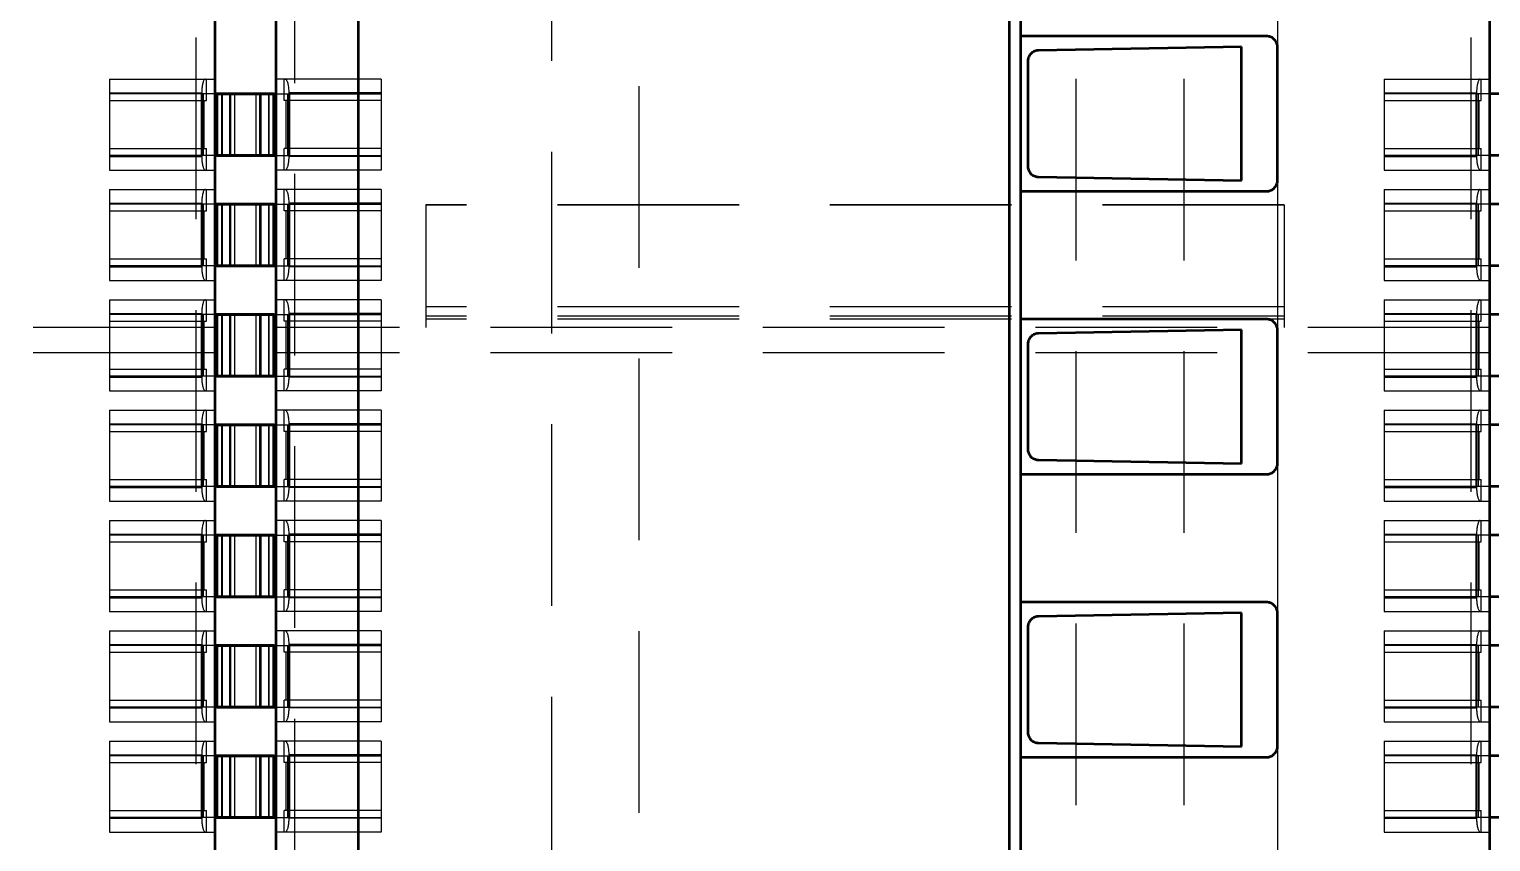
# Model space of a CAD drawing. Extents: x -891 to 6596, y -1 to 298.
# Drawn here: x -335.355 to -331.333, y 170.221 to 172.457 of the extents above; entities that cross this region are included whole.
import ezdxf

# ---------------------------------------------------------------- set-up
doc = ezdxf.new("R2010")
doc.units = 0
doc.header["$MEASUREMENT"] = 0
doc.linetypes.add('DASHED', pattern=[0.75, 0.5, -0.25])
for name, color, linetype, lineweight in [('AM_0', 7, 'Continuous', 50), ('AM_4', 3, 'Continuous', 25), ('AM_9', 6, 'DASHED', 25)]:
    doc.layers.add(name, color=color, linetype=linetype, lineweight=lineweight)

msp = doc.modelspace()

# ---------------------------------------------------------------- linework, layer by layer
at = {"layer": 'AM_0'}
for p, q in [((-334.6769, 184.1191), (-334.6769, 164.5302)), ((-334.4492, 165.2317), (-334.4492, 180.1111)), ((-332.6574, 165.2287), (-332.6574, 180.1111)), ((-332.627, 180.1111), (-332.627, 164.9857)), ((-334.8449, 173.2507), (-334.8449, 168.712)), ((-331.3363, 173.2507), (-331.3363, 168.712)), ((-331.9502, 172.438), (-332.627, 172.438)), ((-332.0187, 172.4085), (-332.5776, 172.3988)), ((-332.0187, 172.0407), (-332.0187, 172.4085)), ((-331.9199, 172.0416), (-331.9199, 172.4077)), ((-332.6074, 172.3684), (-332.6074, 172.0808)), ((-334.8449, 172.2804), (-334.6824, 172.2804)), ((-334.8394, 172.2797), (-334.8394, 172.1096)), ((-334.8394, 172.2797), (-334.6769, 172.2797)), ((-334.6824, 172.1103), (-334.6824, 172.2804)), ((-331.3363, 172.2804), (-331.1738, 172.2804)), ((-334.8449, 172.1103), (-334.6824, 172.1103)), ((-334.8394, 172.1096), (-334.6769, 172.1096)), ((-331.3363, 172.1103), (-331.1738, 172.1103)), ((-332.5776, 172.0505), (-332.0187, 172.0407)), ((-332.627, 172.0112), (-331.9502, 172.0112)), ((-334.8449, 171.9767), (-334.6824, 171.9767)), ((-334.8394, 171.976), (-334.8394, 171.8059)), ((-334.8394, 171.976), (-334.6769, 171.976)), ((-334.6824, 171.8067), (-334.6824, 171.9767)), ((-331.3363, 171.9767), (-331.1738, 171.9767)), ((-334.8449, 171.8067), (-334.6824, 171.8067)), ((-334.8394, 171.8059), (-334.6769, 171.8059)), ((-331.3363, 171.8067), (-331.1738, 171.8067)), ((-334.8449, 171.673), (-334.6824, 171.673)), ((-334.8394, 171.6723), (-334.8394, 171.5022)), ((-334.8394, 171.6723), (-334.6769, 171.6723)), ((-334.6824, 171.503), (-334.6824, 171.673)), ((-331.9502, 171.6591), (-332.627, 171.6591)), ((-331.3363, 171.673), (-331.1738, 171.673)), ((-332.0187, 171.6296), (-332.5776, 171.6198)), ((-332.0187, 171.2617), (-332.0187, 171.6296)), ((-331.9199, 171.2626), (-331.9199, 171.6287)), ((-332.6074, 171.5894), (-332.6074, 171.3018)), ((-334.8449, 171.503), (-334.6824, 171.503)), ((-334.8394, 171.5022), (-334.6769, 171.5022)), ((-331.3363, 171.503), (-331.1738, 171.503)), ((-334.8449, 171.3693), (-334.6824, 171.3693)), ((-334.8394, 171.3686), (-334.8394, 171.1985)), ((-334.8394, 171.3686), (-334.6769, 171.3686)), ((-334.6824, 171.1993), (-334.6824, 171.3693)), ((-331.3363, 171.3693), (-331.1738, 171.3693)), ((-332.627, 171.2322), (-331.9502, 171.2322)), ((-332.5776, 171.2715), (-332.0187, 171.2617)), ((-334.8449, 171.1993), (-334.6824, 171.1993)), ((-334.8394, 171.1985), (-334.6769, 171.1985)), ((-331.3363, 171.1993), (-331.1738, 171.1993)), ((-334.8449, 171.0656), (-334.6824, 171.0656)), ((-334.8394, 171.0649), (-334.8394, 170.8948)), ((-334.8394, 171.0649), (-334.6769, 171.0649)), ((-334.6824, 170.8956), (-334.6824, 171.0656)), ((-331.3363, 171.0656), (-331.1738, 171.0656)), ((-334.8449, 170.8956), (-334.6824, 170.8956)), ((-334.8394, 170.8948), (-334.6769, 170.8948)), ((-331.9502, 170.8801), (-332.627, 170.8801)), ((-331.3363, 170.8956), (-331.1738, 170.8956)), ((-332.0187, 170.8506), (-332.5776, 170.8408)), ((-332.0187, 170.4828), (-332.0187, 170.8506)), ((-331.9199, 170.4836), (-331.9199, 170.8497)), ((-332.6074, 170.8105), (-332.6074, 170.5229)), ((-334.8449, 170.762), (-334.6824, 170.762)), ((-334.8394, 170.7612), (-334.8394, 170.5911)), ((-334.8394, 170.7612), (-334.6769, 170.7612)), ((-334.6824, 170.5919), (-334.6824, 170.762)), ((-331.3363, 170.762), (-331.1738, 170.762)), ((-334.8449, 170.5919), (-334.6824, 170.5919)), ((-334.8394, 170.5911), (-334.6769, 170.5911)), ((-331.3363, 170.5919), (-331.1738, 170.5919)), ((-332.5776, 170.4925), (-332.0187, 170.4828)), ((-334.8449, 170.4583), (-334.6824, 170.4583)), ((-334.8394, 170.4575), (-334.8394, 170.2874)), ((-334.8394, 170.4575), (-334.6769, 170.4575)), ((-334.6824, 170.2882), (-334.6824, 170.4583)), ((-332.627, 170.4533), (-331.9502, 170.4533)), ((-331.3363, 170.4583), (-331.1738, 170.4583)), ((-334.8449, 170.2882), (-334.6824, 170.2882)), ((-334.8394, 170.2874), (-334.6769, 170.2874)), ((-331.3363, 170.2882), (-331.1738, 170.2882))]:
    msp.add_line(p, q, dxfattribs=at)
for points in [[(-332.5776, 172.3988), (-332.5802, 172.3986), (-332.5828, 172.3982), (-332.5854, 172.3976), (-332.5879, 172.3968), (-332.5904, 172.3957), (-332.5927, 172.3944), (-332.5949, 172.393), (-332.597, 172.3913), (-332.5989, 172.3895), (-332.6007, 172.3875), (-332.6022, 172.3854), (-332.6036, 172.3831), (-332.6048, 172.3808), (-332.6058, 172.3783), (-332.6065, 172.3757), (-332.607, 172.3732), (-332.6073, 172.3705), (-332.6074, 172.3684)], [(-331.9199, 172.4077), (-331.92, 172.4103), (-331.9203, 172.4129), (-331.9209, 172.4155), (-331.9217, 172.418), (-331.9227, 172.4205), (-331.9239, 172.4228), (-331.9254, 172.4251), (-331.927, 172.4272), (-331.9288, 172.4291), (-331.9307, 172.4309), (-331.9328, 172.4325), (-331.935, 172.434), (-331.9374, 172.4352), (-331.9398, 172.4362), (-331.9424, 172.437), (-331.945, 172.4376), (-331.9476, 172.4379), (-331.9502, 172.438)], [(-332.6074, 172.0808), (-332.6073, 172.0782), (-332.607, 172.0755), (-332.6064, 172.073), (-332.6056, 172.0704), (-332.6046, 172.068), (-332.6034, 172.0656), (-332.6019, 172.0634), (-332.6003, 172.0613), (-332.5985, 172.0593), (-332.5966, 172.0576), (-332.5945, 172.0559), (-332.5922, 172.0545), (-332.5899, 172.0533), (-332.5874, 172.0523), (-332.5849, 172.0515), (-332.5823, 172.0509), (-332.5797, 172.0506), (-332.5776, 172.0505)], [(-331.9502, 172.0112), (-331.9476, 172.0113), (-331.945, 172.0117), (-331.9424, 172.0122), (-331.9398, 172.013), (-331.9374, 172.014), (-331.935, 172.0153), (-331.9328, 172.0167), (-331.9307, 172.0183), (-331.9288, 172.0201), (-331.927, 172.022), (-331.9254, 172.0241), (-331.9239, 172.0264), (-331.9227, 172.0287), (-331.9217, 172.0312), (-331.9209, 172.0337), (-331.9203, 172.0363), (-331.92, 172.0389), (-331.9199, 172.0416)], [(-331.9199, 171.6287), (-331.92, 171.6313), (-331.9203, 171.634), (-331.9209, 171.6366), (-331.9217, 171.6391), (-331.9227, 171.6415), (-331.9239, 171.6439), (-331.9254, 171.6461), (-331.927, 171.6482), (-331.9288, 171.6502), (-331.9307, 171.652), (-331.9328, 171.6536), (-331.935, 171.655), (-331.9374, 171.6562), (-331.9398, 171.6572), (-331.9424, 171.658), (-331.945, 171.6586), (-331.9476, 171.6589), (-331.9502, 171.6591)], [(-332.5776, 171.6198), (-332.5802, 171.6196), (-332.5828, 171.6192), (-332.5854, 171.6186), (-332.5879, 171.6178), (-332.5904, 171.6167), (-332.5927, 171.6155), (-332.5949, 171.614), (-332.597, 171.6124), (-332.5989, 171.6105), (-332.6007, 171.6085), (-332.6022, 171.6064), (-332.6036, 171.6042), (-332.6048, 171.6018), (-332.6058, 171.5993), (-332.6065, 171.5968), (-332.607, 171.5942), (-332.6073, 171.5916), (-332.6074, 171.5894)], [(-332.6074, 171.3018), (-332.6073, 171.2992), (-332.607, 171.2966), (-332.6064, 171.294), (-332.6056, 171.2915), (-332.6046, 171.289), (-332.6034, 171.2867), (-332.6019, 171.2844), (-332.6003, 171.2823), (-332.5985, 171.2804), (-332.5966, 171.2786), (-332.5945, 171.277), (-332.5922, 171.2755), (-332.5899, 171.2743), (-332.5874, 171.2733), (-332.5849, 171.2725), (-332.5823, 171.2719), (-332.5797, 171.2716), (-332.5776, 171.2715)], [(-331.9502, 171.2322), (-331.9476, 171.2323), (-331.945, 171.2327), (-331.9424, 171.2333), (-331.9398, 171.2341), (-331.9374, 171.2351), (-331.935, 171.2363), (-331.9328, 171.2377), (-331.9307, 171.2393), (-331.9288, 171.2411), (-331.927, 171.2431), (-331.9254, 171.2452), (-331.9239, 171.2474), (-331.9227, 171.2498), (-331.9217, 171.2522), (-331.9209, 171.2547), (-331.9203, 171.2573), (-331.92, 171.2599), (-331.9199, 171.2626)], [(-331.9199, 170.8497), (-331.92, 170.8524), (-331.9203, 170.855), (-331.9209, 170.8576), (-331.9217, 170.8601), (-331.9227, 170.8626), (-331.9239, 170.8649), (-331.9254, 170.8671), (-331.927, 170.8692), (-331.9288, 170.8712), (-331.9307, 170.873), (-331.9328, 170.8746), (-331.935, 170.876), (-331.9374, 170.8772), (-331.9398, 170.8783), (-331.9424, 170.8791), (-331.945, 170.8796), (-331.9476, 170.88), (-331.9502, 170.8801)], [(-332.5776, 170.8408), (-332.5802, 170.8407), (-332.5828, 170.8403), (-332.5854, 170.8397), (-332.5879, 170.8388), (-332.5904, 170.8378), (-332.5927, 170.8365), (-332.5949, 170.835), (-332.597, 170.8334), (-332.5989, 170.8316), (-332.6007, 170.8296), (-332.6022, 170.8274), (-332.6036, 170.8252), (-332.6048, 170.8228), (-332.6058, 170.8204), (-332.6065, 170.8178), (-332.607, 170.8152), (-332.6073, 170.8126), (-332.6074, 170.8105)], [(-332.6074, 170.5229), (-332.6073, 170.5202), (-332.607, 170.5176), (-332.6064, 170.515), (-332.6056, 170.5125), (-332.6046, 170.51), (-332.6034, 170.5077), (-332.6019, 170.5055), (-332.6003, 170.5034), (-332.5985, 170.5014), (-332.5966, 170.4996), (-332.5945, 170.498), (-332.5922, 170.4966), (-332.5899, 170.4954), (-332.5874, 170.4943), (-332.5849, 170.4935), (-332.5823, 170.493), (-332.5797, 170.4926), (-332.5776, 170.4925)], [(-331.9502, 170.4533), (-331.9476, 170.4534), (-331.945, 170.4537), (-331.9424, 170.4543), (-331.9398, 170.4551), (-331.9374, 170.4561), (-331.935, 170.4573), (-331.9328, 170.4587), (-331.9307, 170.4604), (-331.9288, 170.4621), (-331.927, 170.4641), (-331.9254, 170.4662), (-331.9239, 170.4684), (-331.9227, 170.4708), (-331.9217, 170.4732), (-331.9209, 170.4758), (-331.9203, 170.4783), (-331.92, 170.481), (-331.9199, 170.4836)]]:
    msp.add_lwpolyline(points, dxfattribs=at)
at = {"layer": 'AM_4'}
for p, q in [((-334.8263, 172.2797), (-334.8263, 172.1096)), ((-334.6956, 172.2804), (-334.6956, 172.1103)), ((-334.8263, 171.976), (-334.8263, 171.8059)), ((-334.6956, 171.9767), (-334.6956, 171.8067)), ((-334.8263, 171.6723), (-334.8263, 171.5022)), ((-334.6956, 171.673), (-334.6956, 171.503)), ((-334.8263, 171.3686), (-334.8263, 171.1985)), ((-334.6956, 171.3693), (-334.6956, 171.1993)), ((-334.8263, 171.0649), (-334.8263, 170.8948)), ((-334.6956, 171.0656), (-334.6956, 170.8956)), ((-334.8263, 170.7612), (-334.8263, 170.5911)), ((-334.6956, 170.762), (-334.6956, 170.5919)), ((-334.8263, 170.4575), (-334.8263, 170.2874)), ((-334.6956, 170.4583), (-334.6956, 170.2882))]:
    msp.add_line(p, q, dxfattribs=at)
at = {"layer": 'AM_9'}
for p, q in [((-332.4752, 179.071), (-332.4752, 165.2287)), ((-332.1775, 179.071), (-332.1775, 165.2287)), ((-333.6778, 174.5505), (-333.6778, 167.4107)), ((-333.9177, 174.3698), (-333.9177, 167.5914)), ((-334.6253, 174.3091), (-334.6253, 167.6522)), ((-334.8966, 173.1841), (-334.8966, 168.7787)), ((-331.3879, 173.1841), (-331.3879, 168.7787)), ((-331.9199, 172.8205), (-331.9199, 172.4077)), ((-335.1349, 172.3199), (-334.8449, 172.3199)), ((-335.1349, 172.3199), (-335.1349, 172.0693)), ((-334.8677, 172.2607), (-334.8677, 172.3199)), ((-334.3869, 172.3199), (-334.6769, 172.3199)), ((-334.6542, 172.2607), (-334.6542, 172.3199)), ((-334.3869, 172.3199), (-334.3869, 172.0693)), ((-331.6263, 172.3199), (-331.3363, 172.3199)), ((-331.6263, 172.3199), (-331.6263, 172.0693)), ((-331.3591, 172.2607), (-331.3591, 172.3199)), ((-335.1349, 172.2819), (-334.8807, 172.2819)), ((-335.1349, 172.2804), (-334.8449, 172.2804)), ((-334.8824, 172.2804), (-334.8824, 172.1103)), ((-334.8807, 172.2819), (-334.8807, 172.1073)), ((-334.8768, 172.2804), (-334.8768, 172.1103)), ((-334.8463, 172.2804), (-334.8463, 172.1103)), ((-334.8388, 172.2804), (-334.8388, 172.1103)), ((-334.8247, 172.2804), (-334.8247, 172.1103)), ((-334.8041, 172.2804), (-334.8041, 172.1103)), ((-334.8014, 172.2797), (-334.8014, 172.1096)), ((-334.7902, 172.2797), (-334.7902, 172.1096)), ((-334.7317, 172.2804), (-334.7317, 172.1103)), ((-334.7204, 172.1103), (-334.7204, 172.2804)), ((-334.7178, 172.2797), (-334.7178, 172.1096)), ((-334.6972, 172.2797), (-334.6972, 172.1096)), ((-334.683, 172.2797), (-334.683, 172.1096)), ((-334.6769, 172.2797), (-334.3869, 172.2797)), ((-334.6756, 172.2797), (-334.6756, 172.1096)), ((-334.645, 172.2797), (-334.645, 172.1096)), ((-334.6412, 172.2819), (-334.6412, 172.1073)), ((-334.3869, 172.2819), (-334.6412, 172.2819)), ((-334.6395, 172.2797), (-334.6395, 172.1096)), ((-331.6263, 172.2819), (-331.3721, 172.2819)), ((-331.6263, 172.2804), (-331.3363, 172.2804)), ((-331.3738, 172.2804), (-331.3738, 172.1103)), ((-331.3721, 172.2819), (-331.3721, 172.1073)), ((-331.3682, 172.2804), (-331.3682, 172.1103)), ((-331.3377, 172.2804), (-331.3377, 172.1103)), ((-335.1349, 172.2607), (-334.8677, 172.2607)), ((-334.8738, 172.1286), (-334.8738, 172.2607)), ((-334.3869, 172.2607), (-334.6542, 172.2607)), ((-334.6481, 172.1286), (-334.6481, 172.2607)), ((-331.6263, 172.2607), (-331.3591, 172.2607)), ((-331.3652, 172.1286), (-331.3652, 172.2607)), ((-335.1349, 172.1286), (-334.8677, 172.1286)), ((-334.8677, 172.0693), (-334.8677, 172.1286)), ((-334.3869, 172.1286), (-334.6542, 172.1286)), ((-334.6542, 172.0693), (-334.6542, 172.1286)), ((-331.6263, 172.1286), (-331.3591, 172.1286)), ((-331.3591, 172.0693), (-331.3591, 172.1286)), ((-335.1349, 172.1103), (-334.8449, 172.1103)), ((-335.1349, 172.1073), (-334.8807, 172.1073)), ((-334.6769, 172.1096), (-334.3869, 172.1096)), ((-334.3869, 172.1073), (-334.6412, 172.1073)), ((-331.6263, 172.1103), (-331.3363, 172.1103)), ((-331.6263, 172.1073), (-331.3721, 172.1073)), ((-335.1349, 172.0693), (-334.8449, 172.0693)), ((-334.3869, 172.0693), (-334.6769, 172.0693)), ((-331.9199, 172.0416), (-331.9199, 171.6287)), ((-331.6263, 172.0693), (-331.3363, 172.0693)), ((-335.1349, 172.0162), (-334.8449, 172.0162)), ((-335.1349, 172.0162), (-335.1349, 171.7657)), ((-334.8677, 171.957), (-334.8677, 172.0162)), ((-334.3869, 172.0162), (-334.6769, 172.0162)), ((-334.6542, 171.957), (-334.6542, 172.0162)), ((-334.3869, 172.0162), (-334.3869, 171.7657)), ((-331.6263, 172.0162), (-331.3363, 172.0162)), ((-331.6263, 172.0162), (-331.6263, 171.7657)), ((-331.3591, 171.957), (-331.3591, 172.0162)), ((-335.1349, 171.9782), (-334.8807, 171.9782)), ((-335.1349, 171.9767), (-334.8449, 171.9767)), ((-335.1349, 171.957), (-334.8677, 171.957)), ((-334.8824, 171.9767), (-334.8824, 171.8067)), ((-334.8807, 171.9782), (-334.8807, 171.8036)), ((-334.8768, 171.9767), (-334.8768, 171.8067)), ((-334.8738, 171.8249), (-334.8738, 171.957)), ((-334.8463, 171.9767), (-334.8463, 171.8067)), ((-334.8388, 171.9767), (-334.8388, 171.8067)), ((-334.8247, 171.9767), (-334.8247, 171.8067)), ((-334.8041, 171.9767), (-334.8041, 171.8067)), ((-334.8014, 171.976), (-334.8014, 171.8059)), ((-334.7902, 171.976), (-334.7902, 171.8059)), ((-334.7317, 171.9767), (-334.7317, 171.8067)), ((-334.7204, 171.8067), (-334.7204, 171.9767)), ((-334.7178, 171.976), (-334.7178, 171.8059)), ((-334.6972, 171.976), (-334.6972, 171.8059)), ((-334.683, 171.976), (-334.683, 171.8059)), ((-334.6769, 171.976), (-334.3869, 171.976)), ((-334.6756, 171.976), (-334.6756, 171.8059)), ((-334.3869, 171.957), (-334.6542, 171.957)), ((-334.6481, 171.8249), (-334.6481, 171.957)), ((-334.645, 171.976), (-334.645, 171.8059)), ((-334.6412, 171.9782), (-334.6412, 171.8036)), ((-334.3869, 171.9782), (-334.6412, 171.9782)), ((-334.6395, 171.976), (-334.6395, 171.8059)), ((-331.9018, 171.9737), (-334.2635, 171.9737)), ((-334.2635, 171.9737), (-334.2635, 171.6366)), ((-331.9018, 171.9727), (-334.2635, 171.9727)), ((-331.9018, 171.9737), (-331.9018, 171.6366)), ((-331.6263, 171.9782), (-331.3721, 171.9782)), ((-331.6263, 171.9767), (-331.3363, 171.9767)), ((-331.6263, 171.957), (-331.3591, 171.957)), ((-331.3738, 171.9767), (-331.3738, 171.8067)), ((-331.3721, 171.9782), (-331.3721, 171.8036)), ((-331.3682, 171.9767), (-331.3682, 171.8067)), ((-331.3652, 171.8249), (-331.3652, 171.957)), ((-331.3377, 171.9767), (-331.3377, 171.8067)), ((-335.1349, 171.8249), (-334.8677, 171.8249)), ((-335.1349, 171.8067), (-334.8449, 171.8067)), ((-335.1349, 171.8036), (-334.8807, 171.8036)), ((-334.8677, 171.7657), (-334.8677, 171.8249)), ((-334.6769, 171.8059), (-334.3869, 171.8059)), ((-334.3869, 171.8249), (-334.6542, 171.8249)), ((-334.6542, 171.7657), (-334.6542, 171.8249)), ((-334.3869, 171.8036), (-334.6412, 171.8036)), ((-331.6263, 171.8249), (-331.3591, 171.8249)), ((-331.6263, 171.8067), (-331.3363, 171.8067)), ((-331.6263, 171.8036), (-331.3721, 171.8036)), ((-331.3591, 171.7657), (-331.3591, 171.8249)), ((-335.1349, 171.7657), (-334.8449, 171.7657)), ((-334.3869, 171.7657), (-334.6769, 171.7657)), ((-331.6263, 171.7657), (-331.3363, 171.7657)), ((-335.1349, 171.7125), (-334.8449, 171.7125)), ((-335.1349, 171.7125), (-335.1349, 171.462)), ((-335.1349, 171.6745), (-334.8807, 171.6745)), ((-334.8807, 171.6745), (-334.8807, 171.4999)), ((-334.8677, 171.6533), (-334.8677, 171.7125)), ((-334.3869, 171.7125), (-334.6769, 171.7125)), ((-334.6542, 171.6533), (-334.6542, 171.7125)), ((-334.6412, 171.6745), (-334.6412, 171.4999)), ((-334.3869, 171.6745), (-334.6412, 171.6745)), ((-334.3869, 171.7125), (-334.3869, 171.462)), ((-331.9018, 171.6932), (-334.2635, 171.6932)), ((-331.6263, 171.7125), (-331.3363, 171.7125)), ((-331.6263, 171.7125), (-331.6263, 171.462)), ((-331.6263, 171.6745), (-331.3721, 171.6745)), ((-331.3721, 171.6745), (-331.3721, 171.4999)), ((-331.3591, 171.6533), (-331.3591, 171.7125)), ((-334.8449, 171.6366), (-338.1855, 171.6366)), ((-335.1349, 171.673), (-334.8449, 171.673)), ((-335.1349, 171.6533), (-334.8677, 171.6533)), ((-334.8824, 171.673), (-334.8824, 171.503)), ((-334.8768, 171.673), (-334.8768, 171.503)), ((-334.8738, 171.5212), (-334.8738, 171.6533)), ((-334.8463, 171.673), (-334.8463, 171.503)), ((-334.8388, 171.673), (-334.8388, 171.503)), ((-334.8247, 171.673), (-334.8247, 171.503)), ((-334.8041, 171.673), (-334.8041, 171.503)), ((-334.8014, 171.6723), (-334.8014, 171.5022)), ((-334.7902, 171.6723), (-334.7902, 171.5022)), ((-334.7317, 171.673), (-334.7317, 171.503)), ((-334.7204, 171.503), (-334.7204, 171.673)), ((-334.7178, 171.6723), (-334.7178, 171.5022)), ((-334.6972, 171.6723), (-334.6972, 171.5022)), ((-334.683, 171.6723), (-334.683, 171.5022)), ((-334.6769, 171.6723), (-334.3869, 171.6723)), ((-331.3363, 171.6366), (-334.6769, 171.6366)), ((-334.6756, 171.6723), (-334.6756, 171.5022)), ((-334.3869, 171.6533), (-334.6542, 171.6533)), ((-334.6481, 171.5212), (-334.6481, 171.6533)), ((-334.645, 171.6723), (-334.645, 171.5022)), ((-334.6395, 171.6723), (-334.6395, 171.5022)), ((-331.9018, 171.667), (-334.2635, 171.667)), ((-331.9018, 171.6587), (-334.2635, 171.6587)), ((-331.6263, 171.673), (-331.3363, 171.673)), ((-331.6263, 171.6533), (-331.3591, 171.6533)), ((-331.3738, 171.673), (-331.3738, 171.503)), ((-331.3682, 171.673), (-331.3682, 171.503)), ((-331.3652, 171.5212), (-331.3652, 171.6533)), ((-331.3377, 171.673), (-331.3377, 171.503)), ((-334.8449, 171.5667), (-338.1855, 171.5667)), ((-331.3363, 171.5667), (-334.6769, 171.5667)), ((-335.1349, 171.5212), (-334.8677, 171.5212)), ((-334.8677, 171.462), (-334.8677, 171.5212)), ((-334.3869, 171.5212), (-334.6542, 171.5212)), ((-334.6542, 171.462), (-334.6542, 171.5212)), ((-331.6263, 171.5212), (-331.3591, 171.5212)), ((-331.3591, 171.462), (-331.3591, 171.5212)), ((-335.1349, 171.503), (-334.8449, 171.503)), ((-335.1349, 171.4999), (-334.8807, 171.4999)), ((-334.6769, 171.5022), (-334.3869, 171.5022)), ((-334.3869, 171.4999), (-334.6412, 171.4999)), ((-331.6263, 171.503), (-331.3363, 171.503)), ((-331.6263, 171.4999), (-331.3721, 171.4999)), ((-335.1349, 171.462), (-334.8449, 171.462)), ((-334.3869, 171.462), (-334.6769, 171.462)), ((-331.6263, 171.462), (-331.3363, 171.462)), ((-335.1349, 171.4088), (-334.8449, 171.4088)), ((-335.1349, 171.4088), (-335.1349, 171.1583)), ((-334.8677, 171.3496), (-334.8677, 171.4088)), ((-334.3869, 171.4088), (-334.6769, 171.4088)), ((-334.6542, 171.3496), (-334.6542, 171.4088)), ((-334.3869, 171.4088), (-334.3869, 171.1583)), ((-331.6263, 171.4088), (-331.3363, 171.4088)), ((-331.6263, 171.4088), (-331.6263, 171.1583)), ((-331.3591, 171.3496), (-331.3591, 171.4088)), ((-335.1349, 171.3709), (-334.8807, 171.3709)), ((-335.1349, 171.3693), (-334.8449, 171.3693)), ((-334.8824, 171.3693), (-334.8824, 171.1993)), ((-334.8807, 171.3709), (-334.8807, 171.1962)), ((-334.8768, 171.3693), (-334.8768, 171.1993)), ((-334.8463, 171.3693), (-334.8463, 171.1993)), ((-334.8388, 171.3693), (-334.8388, 171.1993)), ((-334.8247, 171.3693), (-334.8247, 171.1993)), ((-334.8041, 171.3693), (-334.8041, 171.1993)), ((-334.8014, 171.3686), (-334.8014, 171.1985)), ((-334.7902, 171.3686), (-334.7902, 171.1985)), ((-334.7317, 171.3693), (-334.7317, 171.1993)), ((-334.7204, 171.1993), (-334.7204, 171.3693)), ((-334.7178, 171.3686), (-334.7178, 171.1985)), ((-334.6972, 171.3686), (-334.6972, 171.1985)), ((-334.683, 171.3686), (-334.683, 171.1985)), ((-334.6769, 171.3686), (-334.3869, 171.3686)), ((-334.6756, 171.3686), (-334.6756, 171.1985)), ((-334.645, 171.3686), (-334.645, 171.1985)), ((-334.6412, 171.3709), (-334.6412, 171.1962)), ((-334.3869, 171.3709), (-334.6412, 171.3709)), ((-334.6395, 171.3686), (-334.6395, 171.1985)), ((-331.6263, 171.3709), (-331.3721, 171.3709)), ((-331.6263, 171.3693), (-331.3363, 171.3693)), ((-331.3738, 171.3693), (-331.3738, 171.1993)), ((-331.3721, 171.3709), (-331.3721, 171.1962)), ((-331.3682, 171.3693), (-331.3682, 171.1993)), ((-331.3377, 171.3693), (-331.3377, 171.1993)), ((-335.1349, 171.3496), (-334.8677, 171.3496)), ((-334.8738, 171.2175), (-334.8738, 171.3496)), ((-334.3869, 171.3496), (-334.6542, 171.3496)), ((-334.6481, 171.2175), (-334.6481, 171.3496)), ((-331.6263, 171.3496), (-331.3591, 171.3496)), ((-331.3652, 171.2175), (-331.3652, 171.3496)), ((-331.9199, 171.2626), (-331.9199, 170.8497)), ((-335.1349, 171.2175), (-334.8677, 171.2175)), ((-335.1349, 171.1993), (-334.8449, 171.1993)), ((-335.1349, 171.1962), (-334.8807, 171.1962)), ((-334.8677, 171.1583), (-334.8677, 171.2175)), ((-334.6769, 171.1985), (-334.3869, 171.1985)), ((-334.3869, 171.2175), (-334.6542, 171.2175)), ((-334.6542, 171.1583), (-334.6542, 171.2175)), ((-334.3869, 171.1962), (-334.6412, 171.1962)), ((-331.6263, 171.2175), (-331.3591, 171.2175)), ((-331.6263, 171.1993), (-331.3363, 171.1993)), ((-331.6263, 171.1962), (-331.3721, 171.1962)), ((-331.3591, 171.1583), (-331.3591, 171.2175)), ((-335.1349, 171.1583), (-334.8449, 171.1583)), ((-334.3869, 171.1583), (-334.6769, 171.1583)), ((-331.6263, 171.1583), (-331.3363, 171.1583)), ((-335.1349, 171.1051), (-334.8449, 171.1051)), ((-335.1349, 171.1051), (-335.1349, 170.8546)), ((-334.8677, 171.0459), (-334.8677, 171.1051)), ((-334.3869, 171.1051), (-334.6769, 171.1051)), ((-334.6542, 171.0459), (-334.6542, 171.1051)), ((-334.3869, 171.1051), (-334.3869, 170.8546)), ((-331.6263, 171.1051), (-331.3363, 171.1051)), ((-331.6263, 171.1051), (-331.6263, 170.8546)), ((-331.3591, 171.0459), (-331.3591, 171.1051)), ((-335.1349, 171.0672), (-334.8807, 171.0672)), ((-335.1349, 171.0656), (-334.8449, 171.0656)), ((-335.1349, 171.0459), (-334.8677, 171.0459)), ((-334.8824, 171.0656), (-334.8824, 170.8956)), ((-334.8807, 171.0672), (-334.8807, 170.8925)), ((-334.8768, 171.0656), (-334.8768, 170.8956)), ((-334.8738, 170.9138), (-334.8738, 171.0459)), ((-334.8463, 171.0656), (-334.8463, 170.8956)), ((-334.8388, 171.0656), (-334.8388, 170.8956)), ((-334.8247, 171.0656), (-334.8247, 170.8956)), ((-334.8041, 171.0656), (-334.8041, 170.8956)), ((-334.8014, 171.0649), (-334.8014, 170.8948)), ((-334.7902, 171.0649), (-334.7902, 170.8948)), ((-334.7317, 171.0656), (-334.7317, 170.8956)), ((-334.7204, 170.8956), (-334.7204, 171.0656)), ((-334.7178, 171.0649), (-334.7178, 170.8948)), ((-334.6972, 171.0649), (-334.6972, 170.8948)), ((-334.683, 171.0649), (-334.683, 170.8948)), ((-334.6769, 171.0649), (-334.3869, 171.0649)), ((-334.6756, 171.0649), (-334.6756, 170.8948)), ((-334.3869, 171.0459), (-334.6542, 171.0459)), ((-334.6481, 170.9138), (-334.6481, 171.0459)), ((-334.645, 171.0649), (-334.645, 170.8948)), ((-334.6412, 171.0672), (-334.6412, 170.8925)), ((-334.3869, 171.0672), (-334.6412, 171.0672)), ((-334.6395, 171.0649), (-334.6395, 170.8948)), ((-331.6263, 171.0672), (-331.3721, 171.0672)), ((-331.6263, 171.0656), (-331.3363, 171.0656)), ((-331.6263, 171.0459), (-331.3591, 171.0459)), ((-331.3738, 171.0656), (-331.3738, 170.8956)), ((-331.3721, 171.0672), (-331.3721, 170.8925)), ((-331.3682, 171.0656), (-331.3682, 170.8956)), ((-331.3652, 170.9138), (-331.3652, 171.0459)), ((-331.3377, 171.0656), (-331.3377, 170.8956)), ((-335.1349, 170.9138), (-334.8677, 170.9138)), ((-334.8677, 170.8546), (-334.8677, 170.9138)), ((-334.3869, 170.9138), (-334.6542, 170.9138)), ((-334.6542, 170.8546), (-334.6542, 170.9138)), ((-331.6263, 170.9138), (-331.3591, 170.9138)), ((-331.3591, 170.8546), (-331.3591, 170.9138)), ((-335.1349, 170.8956), (-334.8449, 170.8956)), ((-335.1349, 170.8925), (-334.8807, 170.8925)), ((-334.6769, 170.8948), (-334.3869, 170.8948)), ((-334.3869, 170.8925), (-334.6412, 170.8925)), ((-331.6263, 170.8956), (-331.3363, 170.8956)), ((-331.6263, 170.8925), (-331.3721, 170.8925)), ((-335.1349, 170.8546), (-334.8449, 170.8546)), ((-334.3869, 170.8546), (-334.6769, 170.8546)), ((-331.6263, 170.8546), (-331.3363, 170.8546)), ((-335.1349, 170.8014), (-334.8449, 170.8014)), ((-335.1349, 170.8014), (-335.1349, 170.5509)), ((-334.8677, 170.7422), (-334.8677, 170.8014)), ((-334.3869, 170.8014), (-334.6769, 170.8014)), ((-334.6542, 170.7422), (-334.6542, 170.8014)), ((-334.3869, 170.8014), (-334.3869, 170.5509)), ((-331.6263, 170.8014), (-331.3363, 170.8014)), ((-331.6263, 170.8014), (-331.6263, 170.5509)), ((-331.3591, 170.7422), (-331.3591, 170.8014)), ((-335.1349, 170.7635), (-334.8807, 170.7635)), ((-335.1349, 170.762), (-334.8449, 170.762)), ((-334.8824, 170.762), (-334.8824, 170.5919)), ((-334.8807, 170.7635), (-334.8807, 170.5889)), ((-334.8768, 170.762), (-334.8768, 170.5919)), ((-334.8463, 170.762), (-334.8463, 170.5919)), ((-334.8388, 170.762), (-334.8388, 170.5919)), ((-334.8247, 170.762), (-334.8247, 170.5919)), ((-334.8041, 170.762), (-334.8041, 170.5919)), ((-334.8014, 170.7612), (-334.8014, 170.5911)), ((-334.7902, 170.7612), (-334.7902, 170.5911)), ((-334.7317, 170.762), (-334.7317, 170.5919)), ((-334.7204, 170.5919), (-334.7204, 170.762)), ((-334.7178, 170.7612), (-334.7178, 170.5911)), ((-334.6972, 170.7612), (-334.6972, 170.5911)), ((-334.683, 170.7612), (-334.683, 170.5911)), ((-334.6769, 170.7612), (-334.3869, 170.7612)), ((-334.6756, 170.7612), (-334.6756, 170.5911)), ((-334.645, 170.7612), (-334.645, 170.5911)), ((-334.6412, 170.7635), (-334.6412, 170.5889)), ((-334.3869, 170.7635), (-334.6412, 170.7635)), ((-334.6395, 170.7612), (-334.6395, 170.5911)), ((-331.6263, 170.7635), (-331.3721, 170.7635)), ((-331.6263, 170.762), (-331.3363, 170.762)), ((-331.3738, 170.762), (-331.3738, 170.5919)), ((-331.3721, 170.7635), (-331.3721, 170.5889)), ((-331.3682, 170.762), (-331.3682, 170.5919)), ((-331.3377, 170.762), (-331.3377, 170.5919)), ((-335.1349, 170.7422), (-334.8677, 170.7422)), ((-334.8738, 170.6101), (-334.8738, 170.7422)), ((-334.3869, 170.7422), (-334.6542, 170.7422)), ((-334.6481, 170.6101), (-334.6481, 170.7422)), ((-331.6263, 170.7422), (-331.3591, 170.7422)), ((-331.3652, 170.6101), (-331.3652, 170.7422)), ((-335.1349, 170.6101), (-334.8677, 170.6101)), ((-335.1349, 170.5919), (-334.8449, 170.5919)), ((-335.1349, 170.5889), (-334.8807, 170.5889)), ((-334.8677, 170.5509), (-334.8677, 170.6101)), ((-334.6769, 170.5911), (-334.3869, 170.5911)), ((-334.3869, 170.6101), (-334.6542, 170.6101)), ((-334.6542, 170.5509), (-334.6542, 170.6101)), ((-334.3869, 170.5889), (-334.6412, 170.5889)), ((-331.6263, 170.6101), (-331.3591, 170.6101)), ((-331.6263, 170.5919), (-331.3363, 170.5919)), ((-331.6263, 170.5889), (-331.3721, 170.5889)), ((-331.3591, 170.5509), (-331.3591, 170.6101)), ((-335.1349, 170.5509), (-334.8449, 170.5509)), ((-334.3869, 170.5509), (-334.6769, 170.5509)), ((-331.6263, 170.5509), (-331.3363, 170.5509)), ((-335.1349, 170.4977), (-334.8449, 170.4977)), ((-335.1349, 170.4977), (-335.1349, 170.2472)), ((-334.8677, 170.4385), (-334.8677, 170.4977)), ((-334.3869, 170.4977), (-334.6769, 170.4977)), ((-334.6542, 170.4385), (-334.6542, 170.4977)), ((-334.3869, 170.4977), (-334.3869, 170.2472)), ((-331.9199, 170.4836), (-331.9199, 170.0708)), ((-331.6263, 170.4977), (-331.3363, 170.4977)), ((-331.6263, 170.4977), (-331.6263, 170.2472)), ((-331.3591, 170.4385), (-331.3591, 170.4977)), ((-335.1349, 170.4598), (-334.8807, 170.4598)), ((-335.1349, 170.4583), (-334.8449, 170.4583)), ((-335.1349, 170.4385), (-334.8677, 170.4385)), ((-334.8824, 170.4583), (-334.8824, 170.2882)), ((-334.8807, 170.4598), (-334.8807, 170.2852)), ((-334.8768, 170.4583), (-334.8768, 170.2882)), ((-334.8738, 170.3064), (-334.8738, 170.4385)), ((-334.8463, 170.4583), (-334.8463, 170.2882)), ((-334.8388, 170.4583), (-334.8388, 170.2882)), ((-334.8247, 170.4583), (-334.8247, 170.2882)), ((-334.8041, 170.4583), (-334.8041, 170.2882)), ((-334.8014, 170.4575), (-334.8014, 170.2874)), ((-334.7902, 170.4575), (-334.7902, 170.2874)), ((-334.7317, 170.4583), (-334.7317, 170.2882)), ((-334.7204, 170.2882), (-334.7204, 170.4583)), ((-334.7178, 170.4575), (-334.7178, 170.2874)), ((-334.6972, 170.4575), (-334.6972, 170.2874)), ((-334.683, 170.4575), (-334.683, 170.2874)), ((-334.6769, 170.4575), (-334.3869, 170.4575)), ((-334.6756, 170.4575), (-334.6756, 170.2874)), ((-334.3869, 170.4385), (-334.6542, 170.4385)), ((-334.6481, 170.3064), (-334.6481, 170.4385)), ((-334.645, 170.4575), (-334.645, 170.2874)), ((-334.6412, 170.4598), (-334.6412, 170.2852)), ((-334.3869, 170.4598), (-334.6412, 170.4598)), ((-334.6395, 170.4575), (-334.6395, 170.2874)), ((-331.6263, 170.4598), (-331.3721, 170.4598)), ((-331.6263, 170.4583), (-331.3363, 170.4583)), ((-331.6263, 170.4385), (-331.3591, 170.4385)), ((-331.3738, 170.4583), (-331.3738, 170.2882)), ((-331.3721, 170.4598), (-331.3721, 170.2852)), ((-331.3682, 170.4583), (-331.3682, 170.2882)), ((-331.3652, 170.3064), (-331.3652, 170.4385)), ((-331.3377, 170.4583), (-331.3377, 170.2882)), ((-335.1349, 170.3064), (-334.8677, 170.3064)), ((-334.8677, 170.2472), (-334.8677, 170.3064)), ((-334.3869, 170.3064), (-334.6542, 170.3064)), ((-334.6542, 170.2472), (-334.6542, 170.3064)), ((-331.6263, 170.3064), (-331.3591, 170.3064)), ((-331.3591, 170.2472), (-331.3591, 170.3064)), ((-335.1349, 170.2882), (-334.8449, 170.2882)), ((-335.1349, 170.2852), (-334.8807, 170.2852)), ((-334.6769, 170.2874), (-334.3869, 170.2874)), ((-334.3869, 170.2852), (-334.6412, 170.2852)), ((-331.6263, 170.2882), (-331.3363, 170.2882)), ((-331.6263, 170.2852), (-331.3721, 170.2852)), ((-335.1349, 170.2472), (-334.8449, 170.2472)), ((-334.3869, 170.2472), (-334.6769, 170.2472)), ((-331.6263, 170.2472), (-331.3363, 170.2472))]:
    msp.add_line(p, q, dxfattribs=at)
for points in [[(-334.8705, 172.3199), (-334.8714, 172.3197), (-334.8723, 172.3193), (-334.8732, 172.3186), (-334.874, 172.3176), (-334.8748, 172.3163), (-334.8756, 172.3148), (-334.8764, 172.313), (-334.8771, 172.311), (-334.8777, 172.3088), (-334.8783, 172.3063), (-334.8789, 172.3037), (-334.8793, 172.3009), (-334.8797, 172.298), (-334.8801, 172.2949), (-334.8804, 172.2918), (-334.8805, 172.2885), (-334.8807, 172.2852), (-334.8807, 172.2819)], [(-334.6513, 172.3199), (-334.6504, 172.3197), (-334.6496, 172.3193), (-334.6487, 172.3186), (-334.6478, 172.3176), (-334.647, 172.3163), (-334.6462, 172.3148), (-334.6455, 172.313), (-334.6448, 172.311), (-334.6441, 172.3088), (-334.6435, 172.3063), (-334.643, 172.3037), (-334.6425, 172.3009), (-334.6421, 172.298), (-334.6418, 172.2949), (-334.6415, 172.2918), (-334.6413, 172.2885), (-334.6412, 172.2852), (-334.6412, 172.2819)], [(-331.3619, 172.3199), (-331.3628, 172.3197), (-331.3637, 172.3193), (-331.3646, 172.3186), (-331.3654, 172.3176), (-331.3662, 172.3163), (-331.367, 172.3148), (-331.3678, 172.313), (-331.3685, 172.311), (-331.3691, 172.3088), (-331.3697, 172.3063), (-331.3703, 172.3037), (-331.3707, 172.3009), (-331.3711, 172.298), (-331.3715, 172.2949), (-331.3717, 172.2918), (-331.3719, 172.2885), (-331.3721, 172.2852), (-331.3721, 172.2819)], [(-334.8807, 172.1073), (-334.8807, 172.104), (-334.8805, 172.1007), (-334.8804, 172.0975), (-334.8801, 172.0943), (-334.8797, 172.0913), (-334.8793, 172.0883), (-334.8789, 172.0855), (-334.8783, 172.0829), (-334.8777, 172.0805), (-334.8771, 172.0782), (-334.8764, 172.0762), (-334.8756, 172.0744), (-334.8748, 172.0729), (-334.874, 172.0716), (-334.8732, 172.0706), (-334.8723, 172.0699), (-334.8714, 172.0695), (-334.8705, 172.0693)], [(-334.6412, 172.1073), (-334.6412, 172.104), (-334.6413, 172.1007), (-334.6415, 172.0975), (-334.6418, 172.0943), (-334.6421, 172.0913), (-334.6425, 172.0883), (-334.643, 172.0855), (-334.6435, 172.0829), (-334.6441, 172.0805), (-334.6448, 172.0782), (-334.6455, 172.0762), (-334.6462, 172.0744), (-334.647, 172.0729), (-334.6478, 172.0716), (-334.6487, 172.0706), (-334.6496, 172.0699), (-334.6504, 172.0695), (-334.6513, 172.0693)], [(-331.3721, 172.1073), (-331.3721, 172.104), (-331.3719, 172.1007), (-331.3717, 172.0975), (-331.3715, 172.0943), (-331.3711, 172.0913), (-331.3707, 172.0883), (-331.3703, 172.0855), (-331.3697, 172.0829), (-331.3691, 172.0805), (-331.3685, 172.0782), (-331.3678, 172.0762), (-331.367, 172.0744), (-331.3662, 172.0729), (-331.3654, 172.0716), (-331.3646, 172.0706), (-331.3637, 172.0699), (-331.3628, 172.0695), (-331.3619, 172.0693)], [(-334.8705, 172.0162), (-334.8714, 172.0161), (-334.8723, 172.0156), (-334.8732, 172.0149), (-334.874, 172.0139), (-334.8748, 172.0126), (-334.8756, 172.0111), (-334.8764, 172.0093), (-334.8771, 172.0073), (-334.8777, 172.0051), (-334.8783, 172.0026), (-334.8789, 172), (-334.8793, 171.9972), (-334.8797, 171.9943), (-334.8801, 171.9912), (-334.8804, 171.9881), (-334.8805, 171.9848), (-334.8807, 171.9815), (-334.8807, 171.9782)], [(-334.6513, 172.0162), (-334.6504, 172.0161), (-334.6496, 172.0156), (-334.6487, 172.0149), (-334.6478, 172.0139), (-334.647, 172.0126), (-334.6462, 172.0111), (-334.6455, 172.0093), (-334.6448, 172.0073), (-334.6441, 172.0051), (-334.6435, 172.0026), (-334.643, 172), (-334.6425, 171.9972), (-334.6421, 171.9943), (-334.6418, 171.9912), (-334.6415, 171.9881), (-334.6413, 171.9848), (-334.6412, 171.9815), (-334.6412, 171.9782)], [(-331.3619, 172.0162), (-331.3628, 172.0161), (-331.3637, 172.0156), (-331.3646, 172.0149), (-331.3654, 172.0139), (-331.3662, 172.0126), (-331.367, 172.0111), (-331.3678, 172.0093), (-331.3685, 172.0073), (-331.3691, 172.0051), (-331.3697, 172.0026), (-331.3703, 172), (-331.3707, 171.9972), (-331.3711, 171.9943), (-331.3715, 171.9912), (-331.3717, 171.9881), (-331.3719, 171.9848), (-331.3721, 171.9815), (-331.3721, 171.9782)], [(-334.8807, 171.8036), (-334.8807, 171.8003), (-334.8805, 171.797), (-334.8804, 171.7938), (-334.8801, 171.7906), (-334.8797, 171.7876), (-334.8793, 171.7846), (-334.8789, 171.7818), (-334.8783, 171.7792), (-334.8777, 171.7768), (-334.8771, 171.7745), (-334.8764, 171.7725), (-334.8756, 171.7707), (-334.8748, 171.7692), (-334.874, 171.7679), (-334.8732, 171.767), (-334.8723, 171.7662), (-334.8714, 171.7658), (-334.8705, 171.7657)], [(-334.6412, 171.8036), (-334.6412, 171.8003), (-334.6413, 171.797), (-334.6415, 171.7938), (-334.6418, 171.7906), (-334.6421, 171.7876), (-334.6425, 171.7846), (-334.643, 171.7818), (-334.6435, 171.7792), (-334.6441, 171.7768), (-334.6448, 171.7745), (-334.6455, 171.7725), (-334.6462, 171.7707), (-334.647, 171.7692), (-334.6478, 171.7679), (-334.6487, 171.767), (-334.6496, 171.7662), (-334.6504, 171.7658), (-334.6513, 171.7657)], [(-331.3721, 171.8036), (-331.3721, 171.8003), (-331.3719, 171.797), (-331.3717, 171.7938), (-331.3715, 171.7906), (-331.3711, 171.7876), (-331.3707, 171.7846), (-331.3703, 171.7818), (-331.3697, 171.7792), (-331.3691, 171.7768), (-331.3685, 171.7745), (-331.3678, 171.7725), (-331.367, 171.7707), (-331.3662, 171.7692), (-331.3654, 171.7679), (-331.3646, 171.767), (-331.3637, 171.7662), (-331.3628, 171.7658), (-331.3619, 171.7657)], [(-334.8705, 171.7125), (-334.8714, 171.7124), (-334.8723, 171.7119), (-334.8732, 171.7112), (-334.874, 171.7102), (-334.8748, 171.709), (-334.8756, 171.7074), (-334.8764, 171.7056), (-334.8771, 171.7036), (-334.8777, 171.7014), (-334.8783, 171.699), (-334.8789, 171.6963), (-334.8793, 171.6935), (-334.8797, 171.6906), (-334.8801, 171.6875), (-334.8804, 171.6844), (-334.8805, 171.6811), (-334.8807, 171.6779), (-334.8807, 171.6745)], [(-334.6513, 171.7125), (-334.6504, 171.7124), (-334.6496, 171.7119), (-334.6487, 171.7112), (-334.6478, 171.7102), (-334.647, 171.709), (-334.6462, 171.7074), (-334.6455, 171.7056), (-334.6448, 171.7036), (-334.6441, 171.7014), (-334.6435, 171.699), (-334.643, 171.6963), (-334.6425, 171.6935), (-334.6421, 171.6906), (-334.6418, 171.6875), (-334.6415, 171.6844), (-334.6413, 171.6811), (-334.6412, 171.6779), (-334.6412, 171.6745)], [(-331.3619, 171.7125), (-331.3628, 171.7124), (-331.3637, 171.7119), (-331.3646, 171.7112), (-331.3654, 171.7102), (-331.3662, 171.709), (-331.367, 171.7074), (-331.3678, 171.7056), (-331.3685, 171.7036), (-331.3691, 171.7014), (-331.3697, 171.699), (-331.3703, 171.6963), (-331.3707, 171.6935), (-331.3711, 171.6906), (-331.3715, 171.6875), (-331.3717, 171.6844), (-331.3719, 171.6811), (-331.3721, 171.6779), (-331.3721, 171.6745)], [(-334.8807, 171.4999), (-334.8807, 171.4966), (-334.8805, 171.4933), (-334.8804, 171.4901), (-334.8801, 171.4869), (-334.8797, 171.4839), (-334.8793, 171.4809), (-334.8789, 171.4782), (-334.8783, 171.4755), (-334.8777, 171.4731), (-334.8771, 171.4708), (-334.8764, 171.4688), (-334.8756, 171.4671), (-334.8748, 171.4655), (-334.874, 171.4643), (-334.8732, 171.4633), (-334.8723, 171.4625), (-334.8714, 171.4621), (-334.8705, 171.462)], [(-334.6412, 171.4999), (-334.6412, 171.4966), (-334.6413, 171.4933), (-334.6415, 171.4901), (-334.6418, 171.4869), (-334.6421, 171.4839), (-334.6425, 171.4809), (-334.643, 171.4782), (-334.6435, 171.4755), (-334.6441, 171.4731), (-334.6448, 171.4708), (-334.6455, 171.4688), (-334.6462, 171.4671), (-334.647, 171.4655), (-334.6478, 171.4643), (-334.6487, 171.4633), (-334.6496, 171.4625), (-334.6504, 171.4621), (-334.6513, 171.462)], [(-331.3721, 171.4999), (-331.3721, 171.4966), (-331.3719, 171.4933), (-331.3717, 171.4901), (-331.3715, 171.4869), (-331.3711, 171.4839), (-331.3707, 171.4809), (-331.3703, 171.4782), (-331.3697, 171.4755), (-331.3691, 171.4731), (-331.3685, 171.4708), (-331.3678, 171.4688), (-331.367, 171.4671), (-331.3662, 171.4655), (-331.3654, 171.4643), (-331.3646, 171.4633), (-331.3637, 171.4625), (-331.3628, 171.4621), (-331.3619, 171.462)], [(-334.8705, 171.4088), (-334.8714, 171.4087), (-334.8723, 171.4082), (-334.8732, 171.4075), (-334.874, 171.4065), (-334.8748, 171.4053), (-334.8756, 171.4037), (-334.8764, 171.402), (-334.8771, 171.3999), (-334.8777, 171.3977), (-334.8783, 171.3953), (-334.8789, 171.3926), (-334.8793, 171.3898), (-334.8797, 171.3869), (-334.8801, 171.3838), (-334.8804, 171.3807), (-334.8805, 171.3774), (-334.8807, 171.3742), (-334.8807, 171.3709)], [(-334.6513, 171.4088), (-334.6504, 171.4087), (-334.6496, 171.4082), (-334.6487, 171.4075), (-334.6478, 171.4065), (-334.647, 171.4053), (-334.6462, 171.4037), (-334.6455, 171.402), (-334.6448, 171.3999), (-334.6441, 171.3977), (-334.6435, 171.3953), (-334.643, 171.3926), (-334.6425, 171.3898), (-334.6421, 171.3869), (-334.6418, 171.3838), (-334.6415, 171.3807), (-334.6413, 171.3774), (-334.6412, 171.3742), (-334.6412, 171.3709)], [(-331.3619, 171.4088), (-331.3628, 171.4087), (-331.3637, 171.4082), (-331.3646, 171.4075), (-331.3654, 171.4065), (-331.3662, 171.4053), (-331.367, 171.4037), (-331.3678, 171.402), (-331.3685, 171.3999), (-331.3691, 171.3977), (-331.3697, 171.3953), (-331.3703, 171.3926), (-331.3707, 171.3898), (-331.3711, 171.3869), (-331.3715, 171.3838), (-331.3717, 171.3807), (-331.3719, 171.3774), (-331.3721, 171.3742), (-331.3721, 171.3709)], [(-334.8807, 171.1962), (-334.8807, 171.1929), (-334.8805, 171.1896), (-334.8804, 171.1864), (-334.8801, 171.1833), (-334.8797, 171.1802), (-334.8793, 171.1773), (-334.8789, 171.1745), (-334.8783, 171.1718), (-334.8777, 171.1694), (-334.8771, 171.1672), (-334.8764, 171.1651), (-334.8756, 171.1634), (-334.8748, 171.1618), (-334.874, 171.1606), (-334.8732, 171.1596), (-334.8723, 171.1589), (-334.8714, 171.1584), (-334.8705, 171.1583)], [(-334.6412, 171.1962), (-334.6412, 171.1929), (-334.6413, 171.1896), (-334.6415, 171.1864), (-334.6418, 171.1833), (-334.6421, 171.1802), (-334.6425, 171.1773), (-334.643, 171.1745), (-334.6435, 171.1718), (-334.6441, 171.1694), (-334.6448, 171.1672), (-334.6455, 171.1651), (-334.6462, 171.1634), (-334.647, 171.1618), (-334.6478, 171.1606), (-334.6487, 171.1596), (-334.6496, 171.1589), (-334.6504, 171.1584), (-334.6513, 171.1583)], [(-331.3721, 171.1962), (-331.3721, 171.1929), (-331.3719, 171.1896), (-331.3717, 171.1864), (-331.3715, 171.1833), (-331.3711, 171.1802), (-331.3707, 171.1773), (-331.3703, 171.1745), (-331.3697, 171.1718), (-331.3691, 171.1694), (-331.3685, 171.1672), (-331.3678, 171.1651), (-331.367, 171.1634), (-331.3662, 171.1618), (-331.3654, 171.1606), (-331.3646, 171.1596), (-331.3637, 171.1589), (-331.3628, 171.1584), (-331.3619, 171.1583)], [(-334.8705, 171.1051), (-334.8714, 171.105), (-334.8723, 171.1046), (-334.8732, 171.1038), (-334.874, 171.1028), (-334.8748, 171.1016), (-334.8756, 171.1), (-334.8764, 171.0983), (-334.8771, 171.0962), (-334.8777, 171.094), (-334.8783, 171.0916), (-334.8789, 171.0889), (-334.8793, 171.0861), (-334.8797, 171.0832), (-334.8801, 171.0801), (-334.8804, 171.077), (-334.8805, 171.0738), (-334.8807, 171.0705), (-334.8807, 171.0672)], [(-334.6513, 171.1051), (-334.6504, 171.105), (-334.6496, 171.1046), (-334.6487, 171.1038), (-334.6478, 171.1028), (-334.647, 171.1016), (-334.6462, 171.1), (-334.6455, 171.0983), (-334.6448, 171.0962), (-334.6441, 171.094), (-334.6435, 171.0916), (-334.643, 171.0889), (-334.6425, 171.0861), (-334.6421, 171.0832), (-334.6418, 171.0801), (-334.6415, 171.077), (-334.6413, 171.0738), (-334.6412, 171.0705), (-334.6412, 171.0672)], [(-331.3619, 171.1051), (-331.3628, 171.105), (-331.3637, 171.1046), (-331.3646, 171.1038), (-331.3654, 171.1028), (-331.3662, 171.1016), (-331.367, 171.1), (-331.3678, 171.0983), (-331.3685, 171.0962), (-331.3691, 171.094), (-331.3697, 171.0916), (-331.3703, 171.0889), (-331.3707, 171.0861), (-331.3711, 171.0832), (-331.3715, 171.0801), (-331.3717, 171.077), (-331.3719, 171.0738), (-331.3721, 171.0705), (-331.3721, 171.0672)], [(-334.8807, 170.8925), (-334.8807, 170.8892), (-334.8805, 170.886), (-334.8804, 170.8827), (-334.8801, 170.8796), (-334.8797, 170.8765), (-334.8793, 170.8736), (-334.8789, 170.8708), (-334.8783, 170.8681), (-334.8777, 170.8657), (-334.8771, 170.8635), (-334.8764, 170.8614), (-334.8756, 170.8597), (-334.8748, 170.8581), (-334.874, 170.8569), (-334.8732, 170.8559), (-334.8723, 170.8552), (-334.8714, 170.8547), (-334.8705, 170.8546)], [(-334.6412, 170.8925), (-334.6412, 170.8892), (-334.6413, 170.886), (-334.6415, 170.8827), (-334.6418, 170.8796), (-334.6421, 170.8765), (-334.6425, 170.8736), (-334.643, 170.8708), (-334.6435, 170.8681), (-334.6441, 170.8657), (-334.6448, 170.8635), (-334.6455, 170.8614), (-334.6462, 170.8597), (-334.647, 170.8581), (-334.6478, 170.8569), (-334.6487, 170.8559), (-334.6496, 170.8552), (-334.6504, 170.8547), (-334.6513, 170.8546)], [(-331.3721, 170.8925), (-331.3721, 170.8892), (-331.3719, 170.886), (-331.3717, 170.8827), (-331.3715, 170.8796), (-331.3711, 170.8765), (-331.3707, 170.8736), (-331.3703, 170.8708), (-331.3697, 170.8681), (-331.3691, 170.8657), (-331.3685, 170.8635), (-331.3678, 170.8614), (-331.367, 170.8597), (-331.3662, 170.8581), (-331.3654, 170.8569), (-331.3646, 170.8559), (-331.3637, 170.8552), (-331.3628, 170.8547), (-331.3619, 170.8546)], [(-334.8705, 170.8014), (-334.8714, 170.8013), (-334.8723, 170.8009), (-334.8732, 170.8001), (-334.874, 170.7991), (-334.8748, 170.7979), (-334.8756, 170.7964), (-334.8764, 170.7946), (-334.8771, 170.7926), (-334.8777, 170.7903), (-334.8783, 170.7879), (-334.8789, 170.7852), (-334.8793, 170.7825), (-334.8797, 170.7795), (-334.8801, 170.7765), (-334.8804, 170.7733), (-334.8805, 170.7701), (-334.8807, 170.7668), (-334.8807, 170.7635)], [(-334.6513, 170.8014), (-334.6504, 170.8013), (-334.6496, 170.8009), (-334.6487, 170.8001), (-334.6478, 170.7991), (-334.647, 170.7979), (-334.6462, 170.7964), (-334.6455, 170.7946), (-334.6448, 170.7926), (-334.6441, 170.7903), (-334.6435, 170.7879), (-334.643, 170.7852), (-334.6425, 170.7825), (-334.6421, 170.7795), (-334.6418, 170.7765), (-334.6415, 170.7733), (-334.6413, 170.7701), (-334.6412, 170.7668), (-334.6412, 170.7635)], [(-331.3619, 170.8014), (-331.3628, 170.8013), (-331.3637, 170.8009), (-331.3646, 170.8001), (-331.3654, 170.7991), (-331.3662, 170.7979), (-331.367, 170.7964), (-331.3678, 170.7946), (-331.3685, 170.7926), (-331.3691, 170.7903), (-331.3697, 170.7879), (-331.3703, 170.7852), (-331.3707, 170.7825), (-331.3711, 170.7795), (-331.3715, 170.7765), (-331.3717, 170.7733), (-331.3719, 170.7701), (-331.3721, 170.7668), (-331.3721, 170.7635)], [(-334.8807, 170.5889), (-334.8807, 170.5855), (-334.8805, 170.5823), (-334.8804, 170.579), (-334.8801, 170.5759), (-334.8797, 170.5728), (-334.8793, 170.5699), (-334.8789, 170.5671), (-334.8783, 170.5645), (-334.8777, 170.562), (-334.8771, 170.5598), (-334.8764, 170.5578), (-334.8756, 170.556), (-334.8748, 170.5544), (-334.874, 170.5532), (-334.8732, 170.5522), (-334.8723, 170.5515), (-334.8714, 170.551), (-334.8705, 170.5509)], [(-334.6412, 170.5889), (-334.6412, 170.5855), (-334.6413, 170.5823), (-334.6415, 170.579), (-334.6418, 170.5759), (-334.6421, 170.5728), (-334.6425, 170.5699), (-334.643, 170.5671), (-334.6435, 170.5645), (-334.6441, 170.562), (-334.6448, 170.5598), (-334.6455, 170.5578), (-334.6462, 170.556), (-334.647, 170.5544), (-334.6478, 170.5532), (-334.6487, 170.5522), (-334.6496, 170.5515), (-334.6504, 170.551), (-334.6513, 170.5509)], [(-331.3721, 170.5889), (-331.3721, 170.5855), (-331.3719, 170.5823), (-331.3717, 170.579), (-331.3715, 170.5759), (-331.3711, 170.5728), (-331.3707, 170.5699), (-331.3703, 170.5671), (-331.3697, 170.5645), (-331.3691, 170.562), (-331.3685, 170.5598), (-331.3678, 170.5578), (-331.367, 170.556), (-331.3662, 170.5544), (-331.3654, 170.5532), (-331.3646, 170.5522), (-331.3637, 170.5515), (-331.3628, 170.551), (-331.3619, 170.5509)], [(-334.8705, 170.4977), (-334.8714, 170.4976), (-334.8723, 170.4972), (-334.8732, 170.4965), (-334.874, 170.4955), (-334.8748, 170.4942), (-334.8756, 170.4927), (-334.8764, 170.4909), (-334.8771, 170.4889), (-334.8777, 170.4866), (-334.8783, 170.4842), (-334.8789, 170.4816), (-334.8793, 170.4788), (-334.8797, 170.4758), (-334.8801, 170.4728), (-334.8804, 170.4696), (-334.8805, 170.4664), (-334.8807, 170.4631), (-334.8807, 170.4598)], [(-334.6513, 170.4977), (-334.6504, 170.4976), (-334.6496, 170.4972), (-334.6487, 170.4965), (-334.6478, 170.4955), (-334.647, 170.4942), (-334.6462, 170.4927), (-334.6455, 170.4909), (-334.6448, 170.4889), (-334.6441, 170.4866), (-334.6435, 170.4842), (-334.643, 170.4816), (-334.6425, 170.4788), (-334.6421, 170.4758), (-334.6418, 170.4728), (-334.6415, 170.4696), (-334.6413, 170.4664), (-334.6412, 170.4631), (-334.6412, 170.4598)], [(-331.3619, 170.4977), (-331.3628, 170.4976), (-331.3637, 170.4972), (-331.3646, 170.4965), (-331.3654, 170.4955), (-331.3662, 170.4942), (-331.367, 170.4927), (-331.3678, 170.4909), (-331.3685, 170.4889), (-331.3691, 170.4866), (-331.3697, 170.4842), (-331.3703, 170.4816), (-331.3707, 170.4788), (-331.3711, 170.4758), (-331.3715, 170.4728), (-331.3717, 170.4696), (-331.3719, 170.4664), (-331.3721, 170.4631), (-331.3721, 170.4598)], [(-334.8807, 170.2852), (-334.8807, 170.2819), (-334.8805, 170.2786), (-334.8804, 170.2753), (-334.8801, 170.2722), (-334.8797, 170.2691), (-334.8793, 170.2662), (-334.8789, 170.2634), (-334.8783, 170.2608), (-334.8777, 170.2583), (-334.8771, 170.2561), (-334.8764, 170.2541), (-334.8756, 170.2523), (-334.8748, 170.2508), (-334.874, 170.2495), (-334.8732, 170.2485), (-334.8723, 170.2478), (-334.8714, 170.2473), (-334.8705, 170.2472)], [(-334.6412, 170.2852), (-334.6412, 170.2819), (-334.6413, 170.2786), (-334.6415, 170.2753), (-334.6418, 170.2722), (-334.6421, 170.2691), (-334.6425, 170.2662), (-334.643, 170.2634), (-334.6435, 170.2608), (-334.6441, 170.2583), (-334.6448, 170.2561), (-334.6455, 170.2541), (-334.6462, 170.2523), (-334.647, 170.2508), (-334.6478, 170.2495), (-334.6487, 170.2485), (-334.6496, 170.2478), (-334.6504, 170.2473), (-334.6513, 170.2472)], [(-331.3721, 170.2852), (-331.3721, 170.2819), (-331.3719, 170.2786), (-331.3717, 170.2753), (-331.3715, 170.2722), (-331.3711, 170.2691), (-331.3707, 170.2662), (-331.3703, 170.2634), (-331.3697, 170.2608), (-331.3691, 170.2583), (-331.3685, 170.2561), (-331.3678, 170.2541), (-331.367, 170.2523), (-331.3662, 170.2508), (-331.3654, 170.2495), (-331.3646, 170.2485), (-331.3637, 170.2478), (-331.3628, 170.2473), (-331.3619, 170.2472)]]:
    msp.add_lwpolyline(points, dxfattribs=at)

doc.saveas('drawing.dxf')
